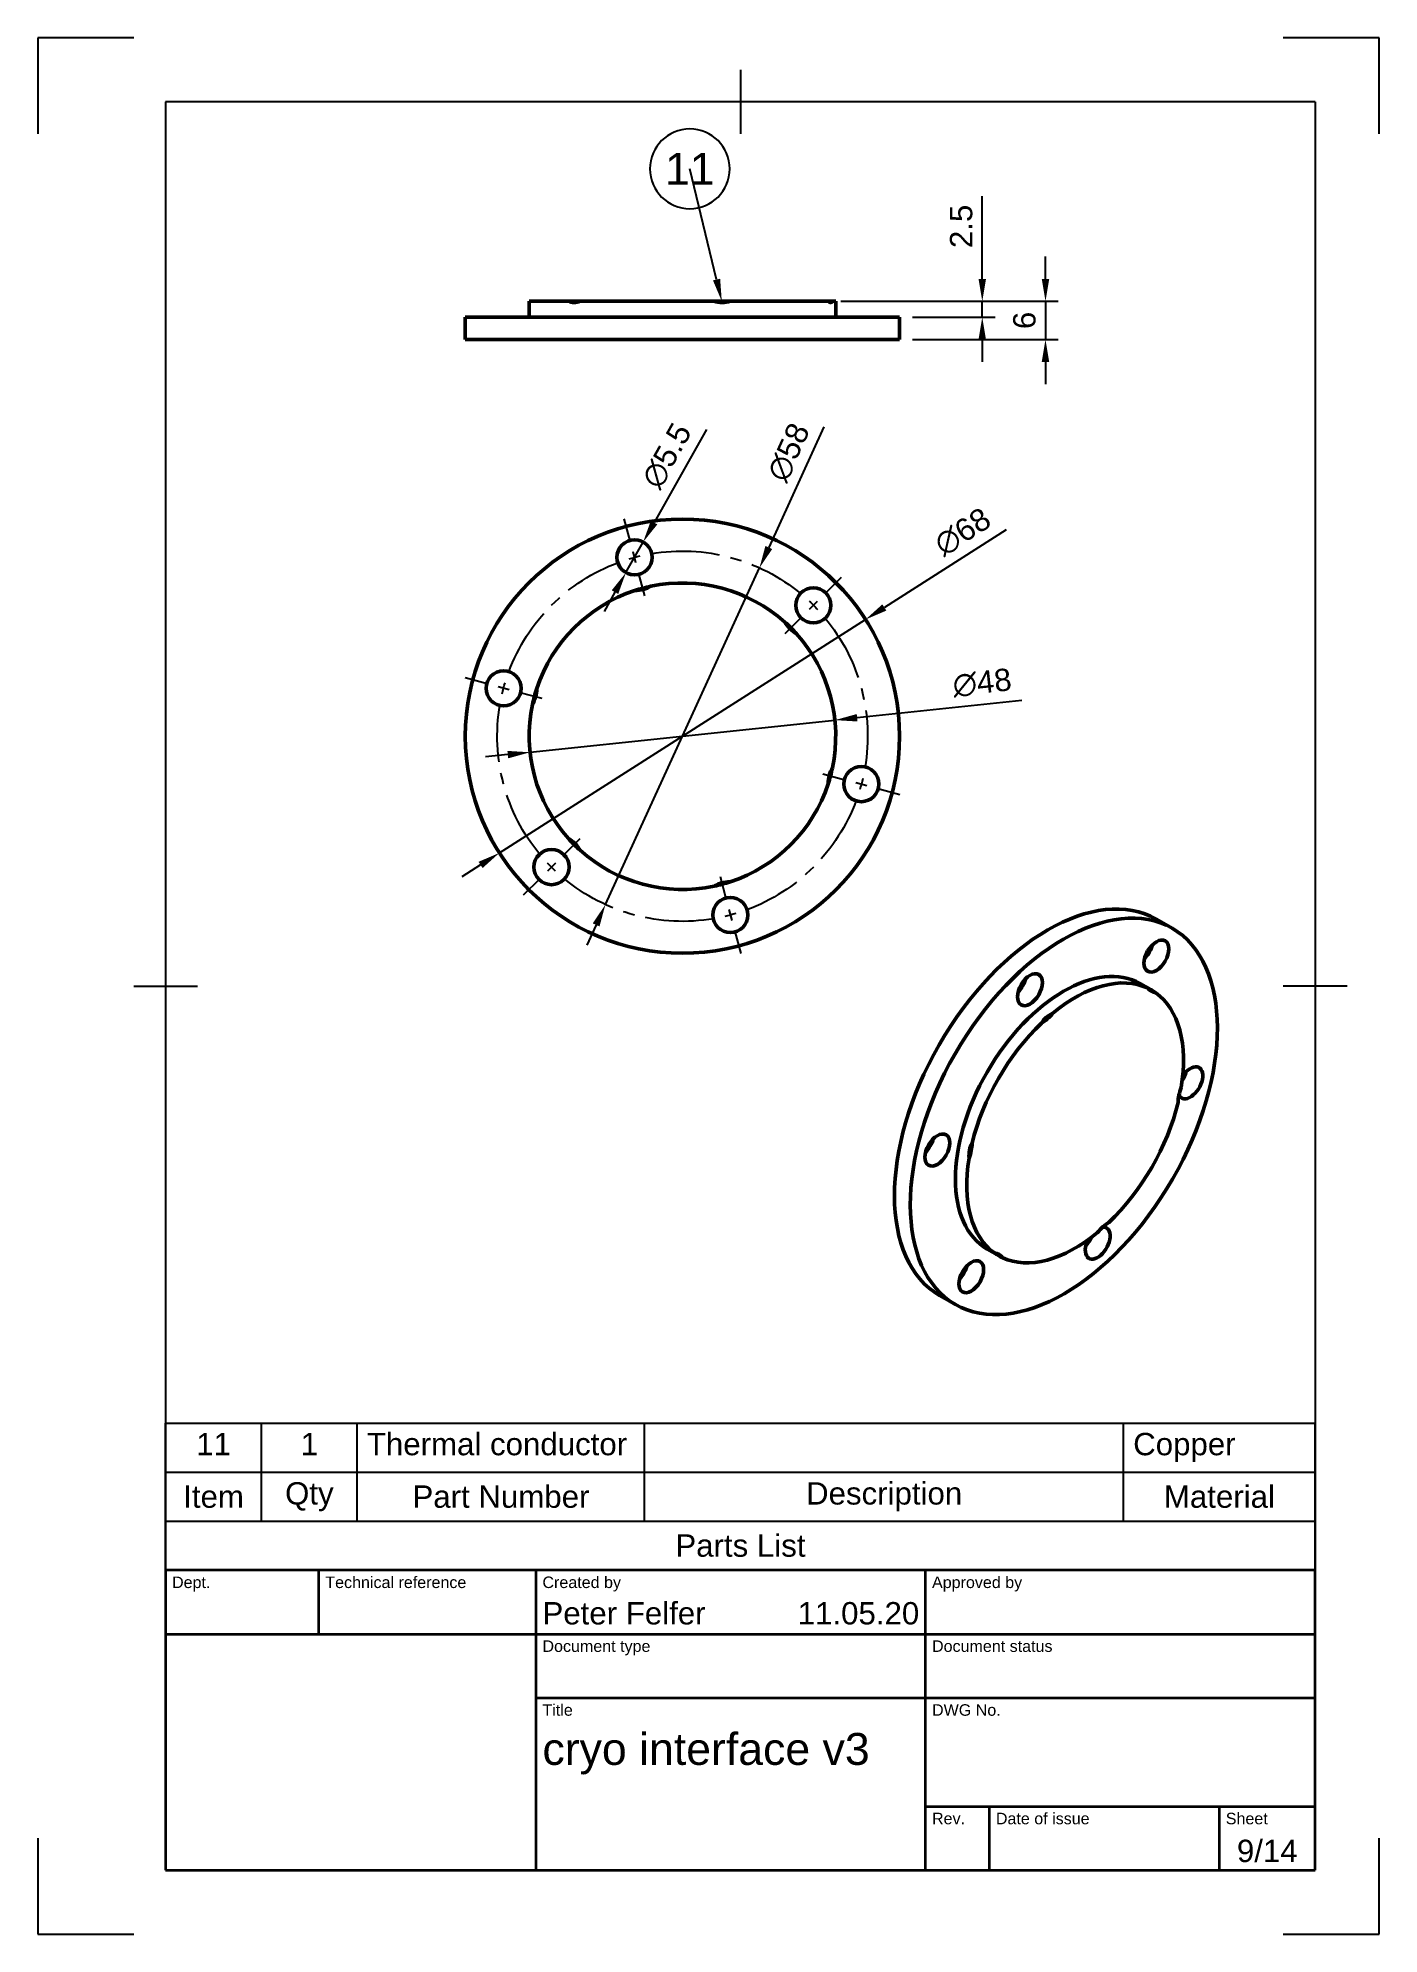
# Model space of a CAD drawing. Header units: millimetres. Extents: x 0 to 210, y 0 to 297.
import ezdxf
from ezdxf import colors
from ezdxf.entities.mleader import LeaderData, LeaderLine
from ezdxf.enums import TextEntityAlignment as Align
from ezdxf.math import Vec2, Vec3

# ---------------------------------------------------------------- set-up
doc = ezdxf.new("R2010")
doc.units = ezdxf.units.MM
doc.header["$LTSCALE"] = 0.75
doc.linetypes.add('CENTER2', pattern=[28.575, 19.05, -3.175, 3.175, -3.175])
for name, color, linetype, lineweight in [('Balloons', 7, 'Continuous', 25), ('Border', 7, 'Continuous', 25), ('FD_Dimensions', 7, 'Continuous', 25), ('Parts Lists', 7, 'Continuous', 25), ('Smart Centers', 7, 'CENTER2', 25), ('TitleBlock', 7, 'Continuous', 35), ('Visible', 7, 'Continuous', 50)]:
    doc.layers.add(name, color=color, linetype=linetype, lineweight=lineweight)
doc.styles.add('FusionTitle', font='')
doc.styles.get("Standard").update_dxf_attribs({"font": 'arial.ttf'})
doc.styles.get('FusionTitle').set_extended_font_data('Arial Unicode MS')
doc.dimstyles.new('Dim-ISO-25', dxfattribs={"dimtxt": 3.5, "dimasz": 3.5, "dimexe": 2, "dimexo": 2, "dimgap": 1.5, "dimtad": 1, "dimzin": 12, "dimdsep": 46, "dimtxsty": 'Standard', "dimcen": 0, "dimazin": 3, "dimtp": 0.1, "dimtm": 0.1, "dimtfac": 0.714, "dimtmove": 0, "dimatfit": 3, "dimfxl": 1, "dimtzin": 12, "dimarcsym": 0})

# ---------------------------------------------------------------- blocks, each defined once
blk = doc.blocks.new('ISO_TITLEBLOCK')
at = {"layer": 'TitleBlock'}
for p, q in [((0, 47), (-180, 47)), ((-180, 47), (-180, 0)), ((-156, 37), (-156, 47)), ((-122, 0), (-122, 47)), ((-61, 0), (-61, 47)), ((0, 0), (0, 47)), ((-180, 37), (0, 37)), ((-122, 27), (0, 27)), ((-61, 10), (0, 10)), ((-51, 0), (-51, 10)), ((-15, 0), (-15, 10)), ((-180, 0), (0, 0))]:
    blk.add_line(p, q, dxfattribs=at)
at = {"layer": 'TitleBlock', "style": 'FusionTitle'}
for s, p in [('Dept.', (-179, 46)), ('Technical reference', (-155, 46)), ('Created by', (-121, 46)), ('Approved by', (-60, 46)), ('Document type', (-121, 36)), ('Document status', (-60, 36)), ('Title', (-121, 26)), ('DWG No.', (-60, 26)), ('Rev.', (-60, 9)), ('Date of issue', (-50, 9)), ('Sheet', (-14, 9))]:
    blk.add_text(s, height=1.8, dxfattribs=at).set_placement(p, align=Align.TOP_LEFT)
for tag, p, height in [('DEPT', (-179, 38.5), 3.5), ('TECHNICAL_REFERENCE', (-155, 38.5), 3.5), ('CREATED_BY', (-121, 38.5), 3.5), ('APPROVED_BY', (-60, 38.5), 3.5), ('DOCUMENT_TYPE', (-121, 28.5), 3.5), ('DOCUMENT_STATUS', (-60, 28.5), 3.5), ('TITLE_1', (-121, 16.5), 5), ('TITLE_2', (-121, 9), 5), ('TITLE_3', (-121, 1.5), 5), ('DATE_OF_ISSUE', (-50, 1.5), 3.5)]:
    blk.add_attdef(tag, p, '', height=height, dxfattribs=at)
for tag, p in [('CREATED_DATE', (-62, 38.5)), ('APPROVED_DATE', (-1, 38.5))]:
    blk.add_attdef(tag, text='', height=3.5, dxfattribs=at).set_placement(p, align=Align.RIGHT)
for tag, height, p in [('DRAWING_NUMBER', 5, (-30.5, 16.6)), ('REV', 3.5, (-56, 3.1)), ('SHEET', 3.5, (-7.5, 3.1))]:
    blk.add_attdef(tag, text='', height=height, dxfattribs=at).set_placement(p, align=Align.MIDDLE)
blk = doc.blocks.new('ISO_A4(P)_SHEET')
at = {"layer": 'Border'}
for p, q in [((15, 297), (0, 297)), ((0, 297), (0, 282)), ((210, 297), (195, 297)), ((210, 282), (210, 297)), ((110, 292), (110, 282)), ((200, 287), (20, 287)), ((20, 287), (20, 10)), ((200, 287), (200, 10)), ((15, 148.5), (25, 148.5)), ((205, 148.5), (195, 148.5)), ((0, 15), (0, 0)), ((210, 0), (210, 15)), ((20, 10), (200, 10)), ((0, 0), (15, 0)), ((195, 0), (210, 0))]:
    blk.add_line(p, q, dxfattribs=at)
blk = doc.blocks.new('*T6')
at = {"layer": 'Parts Lists', "color": 0, "linetype": 'ByBlock', "lineweight": -2, "transparency": 16777216}
for p, q in [((0, 23), (180, 23)), ((0, 0), (0, 23)), ((15, 7.666667), (15, 23)), ((30, 7.666667), (30, 23)), ((75, 7.666667), (75, 23)), ((150, 7.666667), (150, 23)), ((180, 0), (180, 23)), ((0, 15.333333), (180, 15.333333)), ((0, 7.666667), (180, 7.666667)), ((0, 0), (180, 0))]:
    blk.add_line(p, q, dxfattribs=at)
at = {"layer": 'Parts Lists', "color": 0, "transparency": 16777216, "char_height": 3.5}
for s, insert, width, attachment_point in [('11', (7.5, 21.5), 12, 2), ('1', (22.5, 21.5), 12, 2), ('Thermal conductor', (31.5, 21.5), 42, 1), ('Copper', (151.5, 21.5), 27, 1), ('Item', (7.5, 11.5), 12, 5), ('Qty', (22.5, 11.5), 12, 5), ('Part Number', (52.5, 11.5), 42, 5), ('Description', (112.5, 11.5), 72, 5), ('Material', (165, 11.5), 27, 5), ('Parts List', (90, 3.833333), 177, 5)]:
    blk.add_mtext(s, dxfattribs=dict(at, insert=insert, width=width, attachment_point=attachment_point))
blk = doc.blocks.new('*D22')
at = {"layer": 'Defpoints', "color": 0, "transparency": 16777216}
for p in [(129.588404, 205.909978), (72.25634, 169.344497)]:
    blk.add_point(p, dxfattribs=at)
at = {"layer": 'FD_Dimensions', "lineweight": -2, "transparency": 16777216}
for p, q in [((151.61164, 219.956049), (132.53932, 207.792025)), ((72.25634, 169.344497), (129.588404, 205.909978)), ((69.305425, 167.46245), (66.35451, 165.580403))]:
    blk.add_line(p, q, dxfattribs=at)
at = {"layer": 'FD_Dimensions', "transparency": 16777216}
for points in [[(132.225645, 208.283844), (132.852994, 207.300206), (129.588404, 205.909978)], [(68.991751, 167.954269), (69.6191, 166.970631), (72.25634, 169.344497)]]:
    blk.add_solid(points, dxfattribs=at)
at = {"layer": 'FD_Dimensions', "color": 0, "transparency": 16777216, "insert": (144.804956, 219.62958), "char_height": 3.5, "attachment_point": 5, "rotation": 32.5290883}
blk.add_mtext('∅68', dxfattribs=at)
blk = doc.blocks.new('*D23')
at = {"layer": 'Defpoints', "color": 0, "transparency": 16777216}
for p in [(124.789836, 190.146001), (77.054908, 185.108475)]:
    blk.add_point(p, dxfattribs=at)
at = {"layer": 'FD_Dimensions', "lineweight": -2, "transparency": 16777216}
for p, q in [((154.082793, 193.237323), (128.270508, 190.51332)), ((77.054908, 185.108475), (124.789836, 190.146001)), ((73.574237, 184.741155), (70.093565, 184.373835))]:
    blk.add_line(p, q, dxfattribs=at)
at = {"layer": 'FD_Dimensions', "transparency": 16777216}
for points in [[(128.209288, 191.093432), (128.331728, 189.933208), (124.789836, 190.146001)], [(73.513017, 185.321267), (73.635457, 184.161043), (77.054908, 185.108475)]]:
    blk.add_solid(points, dxfattribs=at)
at = {"layer": 'FD_Dimensions', "color": 0, "transparency": 16777216, "insert": (147.845823, 195.982815), "char_height": 3.5, "attachment_point": 5, "rotation": 6.02416889}
blk.add_mtext('∅48', dxfattribs=at)
blk = doc.blocks.new('*U9')
at = {"layer": 'Smart Centers', "color": 0, "ltscale": 0.75, "transparency": 16777216}
for p, q in [((-8.199104, 30.599474), (-9.123371, 34.048885)), ((-5.888133, 21.974813), (-6.8124, 25.424224))]:
    blk.add_line(p, q, dxfattribs=at)
at = {"layer": 'Smart Centers', "color": 0, "linetype": 'Continuous', "ltscale": 0.75, "transparency": 16777216}
blk.add_line((-7.274635, 27.149307), (-7.73687, 28.874391), dxfattribs=at)
at = {"layer": 'Smart Centers', "color": 0, "linetype": 'Continuous', "ltscale": 0.75, "transparency": 16777216, "extrusion": (0, 0, -1)}
blk.add_arc((0, 0), 29, 73.235677, 76.764323, dxfattribs=at)
blk = doc.blocks.new('*U10')
at = {"layer": 'Smart Centers', "color": 0, "ltscale": 0.75, "transparency": 16777216}
for p, q in [((22.400369, 22.400369), (24.925514, 24.925514)), ((16.086679, 16.086679), (18.611824, 18.611824))]:
    blk.add_line(p, q, dxfattribs=at)
at = {"layer": 'Smart Centers', "color": 0, "linetype": 'Continuous', "ltscale": 0.75, "transparency": 16777216}
blk.add_line((19.874672, 19.874672), (21.137521, 21.137521), dxfattribs=at)
at = {"layer": 'Smart Centers', "color": 0, "linetype": 'Continuous', "ltscale": 0.75, "transparency": 16777216, "extrusion": (0, 0, -1)}
blk.add_arc((0, 0), 29, 133.235677, 136.764323, dxfattribs=at)
blk = doc.blocks.new('*U11')
at = {"layer": 'Smart Centers', "color": 0, "ltscale": 0.75, "transparency": 16777216}
for p, q in [((5.888133, -21.974813), (6.8124, -25.424224)), ((8.199104, -30.599474), (9.123371, -34.048885))]:
    blk.add_line(p, q, dxfattribs=at)
at = {"layer": 'Smart Centers', "color": 0, "linetype": 'Continuous', "ltscale": 0.75, "transparency": 16777216}
blk.add_line((7.274635, -27.149307), (7.73687, -28.874391), dxfattribs=at)
at = {"layer": 'Smart Centers', "color": 0, "linetype": 'Continuous', "ltscale": 0.75, "transparency": 16777216, "extrusion": (0, 0, -1)}
blk.add_arc((0, 0), 29, 253.235677, 256.764323, dxfattribs=at)
blk = doc.blocks.new('*U12')
at = {"layer": 'Smart Centers', "color": 0, "ltscale": 0.75, "transparency": 16777216}
for p, q in [((-30.599474, 8.199104), (-34.048885, 9.123371)), ((-21.974813, 5.888133), (-25.424224, 6.8124))]:
    blk.add_line(p, q, dxfattribs=at)
at = {"layer": 'Smart Centers', "color": 0, "linetype": 'Continuous', "ltscale": 0.75, "transparency": 16777216}
blk.add_line((-27.149307, 7.274635), (-28.874391, 7.73687), dxfattribs=at)
at = {"layer": 'Smart Centers', "color": 0, "linetype": 'Continuous', "ltscale": 0.75, "transparency": 16777216, "extrusion": (0, 0, -1)}
blk.add_arc((0, 0), 29, 13.235677, 16.764323, dxfattribs=at)
blk = doc.blocks.new('*U13')
at = {"layer": 'Smart Centers', "color": 0, "ltscale": 0.75, "transparency": 16777216}
for p, q in [((21.974813, -5.888133), (25.424224, -6.8124)), ((30.599474, -8.199104), (34.048885, -9.123371))]:
    blk.add_line(p, q, dxfattribs=at)
at = {"layer": 'Smart Centers', "color": 0, "linetype": 'Continuous', "ltscale": 0.75, "transparency": 16777216}
blk.add_line((27.149307, -7.274635), (28.874391, -7.73687), dxfattribs=at)
at = {"layer": 'Smart Centers', "color": 0, "linetype": 'Continuous', "ltscale": 0.75, "transparency": 16777216, "extrusion": (0, 0, -1)}
blk.add_arc((0, 0), 29, 193.235677, 196.764323, dxfattribs=at)
blk = doc.blocks.new('*U14')
at = {"layer": 'Smart Centers', "color": 0, "ltscale": 0.75, "transparency": 16777216}
for p, q in [((-16.086679, -16.086679), (-18.611824, -18.611824)), ((-22.400369, -22.400369), (-24.925514, -24.925514))]:
    blk.add_line(p, q, dxfattribs=at)
at = {"layer": 'Smart Centers', "color": 0, "linetype": 'Continuous', "ltscale": 0.75, "transparency": 16777216}
blk.add_line((-19.874672, -19.874672), (-21.137521, -21.137521), dxfattribs=at)
at = {"layer": 'Smart Centers', "color": 0, "linetype": 'Continuous', "ltscale": 0.75, "transparency": 16777216, "extrusion": (0, 0, -1)}
blk.add_arc((0, 0), 29, 313.235677, 316.764323, dxfattribs=at)
blk = doc.blocks.new('*U15')
at = {"layer": 'Smart Centers', "color": 0, "ltscale": 0.75, "transparency": 16777216, "extrusion": (0, 0, -1)}
for start, end in [(80.2946, 129.7054), (20.2946, 69.7054), (140.2946, 189.7054), (320.2946, 9.7054), (200.2946, 249.7054), (260.2946, 309.7054)]:
    blk.add_arc((0, 0), 29, start, end, dxfattribs=at)
at = {"layer": 'Smart Centers', "color": 0, "ltscale": 0.75, "transparency": 16777216}
for name in ['*U9', '*U10', '*U12', '*U13', '*U14', '*U11']:
    blk.add_blockref(name, (0, 0), dxfattribs=at)
blk = doc.blocks.new('*D24')
at = {"layer": 'Defpoints', "color": 0, "transparency": 16777216}
for p in [(112.985503, 213.999209), (88.859242, 161.255266)]:
    blk.add_point(p, dxfattribs=at)
at = {"layer": 'FD_Dimensions', "lineweight": -2, "transparency": 16777216}
for p, q in [((123.082037, 236.071878), (114.441398, 217.182033)), ((88.859242, 161.255266), (112.985503, 213.999209)), ((87.403347, 158.072442), (85.947451, 154.889618))]:
    blk.add_line(p, q, dxfattribs=at)
at = {"layer": 'FD_Dimensions', "transparency": 16777216}
for points in [[(113.910927, 217.424682), (114.971869, 216.939384), (112.985503, 213.999209)], [(86.872876, 158.315091), (87.933817, 157.829793), (88.859242, 161.255266)]]:
    blk.add_solid(points, dxfattribs=at)
at = {"layer": 'FD_Dimensions', "color": 0, "transparency": 16777216, "insert": (117.54368, 232.101471), "char_height": 3.5, "attachment_point": 5, "rotation": 65.41957511}
blk.add_mtext('∅58', dxfattribs=at)
blk = doc.blocks.new('*D25')
at = {"layer": 'Defpoints', "color": 0, "transparency": 16777216}
for p in [(94.763957, 218.036415), (92.069283, 213.241758)]:
    blk.add_point(p, dxfattribs=at)
at = {"layer": 'FD_Dimensions', "lineweight": -2, "transparency": 16777216}
for p, q in [((104.663867, 235.651412), (96.478749, 221.08756)), ((92.069283, 213.241758), (94.763957, 218.036415)), ((90.354491, 210.190613), (88.639698, 207.139468))]:
    blk.add_line(p, q, dxfattribs=at)
at = {"layer": 'FD_Dimensions', "transparency": 16777216}
for points in [[(95.970225, 221.373359), (96.987274, 220.801762), (94.763957, 218.036415)], [(89.845967, 210.476412), (90.863015, 209.904814), (92.069283, 213.241758)]]:
    blk.add_solid(points, dxfattribs=at)
at = {"layer": 'FD_Dimensions', "color": 0, "transparency": 16777216, "insert": (98.477906, 231.553454), "char_height": 3.5, "attachment_point": 5, "rotation": 60.66330763}
blk.add_mtext('∅5.5', dxfattribs=at)
blk = doc.blocks.new('*D26')
at = {"layer": 'Defpoints', "color": 0, "transparency": 16777216}
for p in [(123.734448, 255.750263), (134.922372, 249.750263), (157.766398, 249.750263)]:
    blk.add_point(p, dxfattribs=at)
at = {"layer": 'FD_Dimensions', "lineweight": -2, "transparency": 16777216}
for p, q in [((157.766398, 259.250263), (157.766398, 262.750263)), ((125.734448, 255.750263), (159.766398, 255.750263)), ((157.766398, 255.750263), (157.766398, 249.750263)), ((136.922372, 249.750263), (159.766398, 249.750263)), ((157.766398, 246.250263), (157.766398, 242.750263))]:
    blk.add_line(p, q, dxfattribs=at)
at = {"layer": 'FD_Dimensions', "transparency": 16777216}
for points in [[(157.183064, 259.250263), (158.349731, 259.250263), (157.766398, 255.750263)], [(157.183064, 246.250263), (158.349731, 246.250263), (157.766398, 249.750263)]]:
    blk.add_solid(points, dxfattribs=at)
at = {"layer": 'FD_Dimensions', "color": 0, "transparency": 16777216, "insert": (154.479392, 252.750263), "char_height": 3.5, "attachment_point": 5, "rotation": 90}
blk.add_mtext('6', dxfattribs=at)
blk = doc.blocks.new('*D27')
at = {"layer": 'Defpoints', "color": 0, "transparency": 16777216}
for p in [(123.734448, 255.750263), (147.866903, 255.750263), (134.922372, 253.250263)]:
    blk.add_point(p, dxfattribs=at)
at = {"layer": 'FD_Dimensions', "lineweight": -2, "transparency": 16777216}
for p, q in [((147.866903, 259.250263), (147.866903, 272.208312)), ((125.734448, 255.750263), (149.866903, 255.750263)), ((147.866903, 253.250263), (147.866903, 255.750263)), ((136.922372, 253.250263), (149.866903, 253.250263)), ((147.866903, 249.750263), (147.866903, 246.250263))]:
    blk.add_line(p, q, dxfattribs=at)
at = {"layer": 'FD_Dimensions', "transparency": 16777216}
for points in [[(147.283569, 259.250263), (148.450236, 259.250263), (147.866903, 255.750263)], [(147.283569, 249.750263), (148.450236, 249.750263), (147.866903, 253.250263)]]:
    blk.add_solid(points, dxfattribs=at)
at = {"layer": 'FD_Dimensions', "color": 0, "transparency": 16777216, "insert": (144.579897, 267.479288), "char_height": 3.5, "attachment_point": 5, "rotation": 90}
blk.add_mtext('2.5', dxfattribs=at)
blk = doc.blocks.new('*B21')
at = {"transparency": 16777216}
for start, end in [(90, 270), (270, 90)]:
    blk.add_arc((0, 0), 6.25, start, end, dxfattribs=at)
at = {"transparency": 16777216, "insert": (0, 0), "char_height": 5, "attachment_point": 5}
blk.add_mtext('11', dxfattribs=at)

msp = doc.modelspace()

# ---------------------------------------------------------------- linework, layer by layer
at = {"layer": 'Visible'}
for p, q in [((76.922, 255.75), (83.058, 255.75)), ((76.922, 255.75), (76.922, 253.25)), ((83.058, 255.75), (84.895, 255.75)), ((84.895, 255.75), (105.87, 255.75)), ((105.87, 255.75), (108.38, 255.75)), ((108.38, 255.75), (123.734, 255.75)), ((123.734, 255.75), (124.407, 255.75)), ((124.407, 255.75), (124.922, 255.75)), ((124.922, 255.75), (124.922, 253.25)), ((66.922, 253.25), (134.922, 253.25)), ((66.922, 253.25), (66.922, 249.75)), ((134.922, 253.25), (134.922, 249.75)), ((66.922, 249.75), (134.922, 249.75))]:
    msp.add_line(p, q, dxfattribs=at)
at = {"layer": 'Visible', "extrusion": (2.1e-13, -0.817547, -0.575862)}
for p, q in [((177.603, 157.541), (175.128, 158.966)), ((174.239, 147.938), (172.613, 148.875)), ((150.286, 106.342), (148.659, 107.279)), ((143.669, 98.613), (141.194, 100.038))]:
    msp.add_line(p, q, dxfattribs=at)
at = {"layer": 'Visible', "extrusion": (0, 0, -1)}
for centre, radius in [((-100.922, 187.627), 34), ((-93.417, 215.639), 2.75), ((-121.428, 208.133), 2.75), ((-72.911, 195.133), 2.75), ((-128.934, 180.121), 2.75), ((-80.416, 167.121), 2.75), ((-108.428, 159.615), 2.75)]:
    msp.add_circle(centre, radius, dxfattribs=at)
at = {"layer": 'Visible'}
for centre, radius, start, end in [((107.125, 259.585), 4.035, 251.88413, 288.11587), ((100.922, 187.627), 24, 101.89768, 108.10232), ((100.922, 187.627), 24, 41.89768, 48.10232), ((100.922, 187.627), 24, 161.89768, 168.10232), ((100.922, 187.627), 24, 341.89768, 348.10232), ((100.922, 187.627), 24, 221.89768, 228.10232), ((100.922, 187.627), 24, 281.89768, 288.10232), ((170.502, 141.12), 7.775, 54.3306, 65.41411)]:
    msp.add_arc(centre, radius, start, end, dxfattribs=at)
at = {"layer": 'Visible', "extrusion": (0, 0, -1)}
for centre, radius, start, end in [((-93.417, 215.639), 5.2, 240.53545, 269.46455), ((-100.922, 187.627), 24, 78.10232, 131.89768), ((-100.922, 187.627), 24, 18.10232, 71.89768), ((-121.428, 208.133), 5.2, 300.53545, 329.46455), ((-100.922, 187.627), 24, 138.10232, 191.89768), ((-72.911, 195.133), 5.2, 180.53545, 209.46455), ((-100.922, 187.627), 24, 318.10232, 11.89768), ((-128.934, 180.121), 5.2, 0.53545, 29.46455), ((-100.922, 187.627), 24, 198.10232, 251.89768), ((-80.416, 167.121), 5.2, 120.53545, 149.46455), ((-100.922, 187.627), 24, 258.10232, 311.89768), ((-108.428, 159.615), 5.2, 60.53545, 89.46455)]:
    msp.add_arc(centre, radius, start, end, dxfattribs=at)
at = {"layer": 'Visible', "extrusion": (-2e-16, -1e-16, -1)}
msp.add_arc((-154.187, 112.793), 7.539, 294.41203, 305.84326, dxfattribs=at)
msp.add_ellipse((158.161, 129.502), major_axis=(16.967, 29.464), ratio=0.5780931, start_param=3.1415927, end_param=6.2831853, dxfattribs=at)
at = {"layer": 'Visible', "extrusion": (-5e-16, 0, -1)}
msp.add_ellipse((160.636, 128.077), major_axis=(16.967, 29.464), ratio=0.5780931, start_param=-1.5707963, end_param=4.712389, dxfattribs=at)
at = {"layer": 'Visible', "extrusion": (0, -1e-16, -1)}
for centre, start_param, end_param in [((175.136, 153.192), 4.712389, 10.9955743), ((155.329, 147.922), -1.5707963, 4.712389), ((140.829, 122.807), 4.712389, 10.9955743), ((165.943, 108.232), -0.3704115, 4.5905753), ((146.136, 102.962), 4.712389, 10.9955743)]:
    msp.add_ellipse(centre, major_axis=(1.372, 2.383), ratio=0.5780931, start_param=start_param, end_param=end_param, dxfattribs=at)
at = {"layer": 'Visible'}
for centre, start_param, end_param in [((172.661, 154.617), 4.2572931, 5.1674849), ((152.854, 149.347), 4.2572931, 5.1674849), ((177.968, 134.772), 4.5929124, 5.1674849), ((138.354, 124.232), 4.2572931, 5.1674849), ((163.468, 109.657), 4.2572931, 4.8382666), ((143.661, 104.387), 4.2572931, 5.1674849)]:
    msp.add_ellipse(centre, major_axis=(1.372, 2.383), ratio=0.5780931, start_param=start_param, end_param=end_param, dxfattribs=at)
at = {"layer": 'Visible', "extrusion": (-3e-16, 0, -1)}
msp.add_ellipse((160.636, 128.077), major_axis=(11.977, 20.798), ratio=0.5780931, start_param=3.1415927, end_param=6.2831853, dxfattribs=at)
at = {"layer": 'Visible', "extrusion": (-1e-16, -1e-16, -1)}
for start_param, end_param in [(-0.9911182, -0.0522119), (0.0560794, 0.9949856), (4.2448696, 5.1837758), (1.1032769, 2.0421832), (3.197672, 4.1365783), (2.1504745, 3.0893807)]:
    msp.add_ellipse((162.404, 127.059), major_axis=(11.977, 20.798), ratio=0.5780931, start_param=start_param, end_param=end_param, dxfattribs=at)
at = {"layer": 'Visible', "extrusion": (-1e-16, 0, -1)}
for centre, start_param, end_param in [((176.904, 152.174), 2.8910724, 3.3959803), ((157.096, 146.904), 1.8438749, 2.3487828), ((182.211, 132.329), 3.93827, 4.4431779), ((147.904, 101.944), -0.2505202, 0.2543877)]:
    msp.add_ellipse(centre, major_axis=(2.595, 4.506), ratio=0.5780931, start_param=start_param, end_param=end_param, dxfattribs=at)
at = {"layer": 'Visible', "extrusion": (-5e-16, -1e-16, -1)}
msp.add_ellipse((180.443, 133.347), major_axis=(1.372, 2.383), ratio=0.5780931, start_param=-1.440806, end_param=3.5120041, dxfattribs=at)
at = {"layer": 'Visible', "extrusion": (-2e-16, 0, -1)}
msp.add_ellipse((142.596, 121.789), major_axis=(2.595, 4.506), ratio=0.5780931, start_param=0.7966773, end_param=1.3015852, dxfattribs=at)
at = {"layer": 'Visible', "extrusion": (-4e-16, 2e-16, -1)}
msp.add_ellipse((167.711, 107.214), major_axis=(2.595, 4.506), ratio=0.5780931, start_param=-1.2977178, end_param=-0.7928099, dxfattribs=at)
at = {"layer": 'Visible'}
for points in [[(83.058, 255.75), (83.326, 255.629), (83.618, 255.55), (84.285, 255.55), (84.596, 255.629), (84.895, 255.75)], [(123.734, 255.75), (123.859, 255.629), (123.983, 255.55), (124.227, 255.55), (124.324, 255.629), (124.407, 255.75)], [(158.905, 144.244), (158.541, 144.065), (158.192, 143.849), (157.548, 143.278), (157.315, 142.979), (157.131, 142.672)], [(146.273, 123.867), (146.099, 123.553), (145.956, 123.201), (145.784, 122.357), (145.77, 121.946), (145.798, 121.541)]]:
    msp.add_open_spline(points, degree=3, knots=[1.61025802, 1.61025802, 1.61025802, 1.61025802, 1.75176358, 1.75176358, 1.89326914, 1.89326914, 1.89326914, 1.89326914], dxfattribs=at)

# ---------------------------------------------------------------- block references
msp.add_blockref('*T6', (20, 57))
at = {"layer": 'Border'}
msp.add_blockref('ISO_A4(P)_SHEET', (0, 0), dxfattribs=at)
at = {"layer": 'Smart Centers', "ltscale": 0.75}
msp.add_blockref('*U15', (100.922, 187.627), dxfattribs=at)
at = {"layer": 'TitleBlock'}
msp.add_blockref('ISO_TITLEBLOCK', (200, 10), dxfattribs=at).add_auto_attribs({'CREATED_DATE': '11.05.20', 'SHEET': '9/14', 'TITLE_1': 'cryo interface v3', 'CREATED_BY': 'Peter Felfer'})

# ---------------------------------------------------------------- dimensions: what is measured, and where the dimension line sits
at = {"layer": 'FD_Dimensions'}
for base, p1, p2, picture, middle in [((147.867, 255.75), (134.922, 253.25), (123.734, 255.75), '*D27', (144.58, 267.479)), ((157.766, 249.75), (123.734, 255.75), (134.922, 249.75), '*D26', (154.479, 252.75))]:
    dim = msp.add_linear_dim(base=base, p1=p1, p2=p2, angle=90, dimstyle='Dim-ISO-25', override={"dimlfac": 1, "dimclrd": 256, "dimclre": 256}, dxfattribs=at)
    dim.commit()
    dim.dimension.update_dxf_attribs({"geometry": picture, "text_midpoint": middle})
for p1, p2, override, picture, middle in [((88.859, 161.255), (112.986, 213.999), {"dimlfac": 1, "dimclrd": 256, "dimclre": 256}, '*D24', (120.622, 230.693)), ((92.069, 213.242), (94.764, 218.036), {"dimlfac": 1, "dimclrd": 256, "dimclre": 256}, '*D25', (101.429, 229.895)), ((72.256, 169.344), (129.588, 205.91), {"dimlfac": 1, "dimclrd": 256, "dimclre": 256}, '*D22', (146.625, 216.776)), ((77.055, 185.108), (124.79, 190.146), {"dimlfac": 1, "dimse1": 1, "dimclrd": 256, "dimclre": 256}, '*D23', (148.201, 192.617))]:
    dim = msp.add_diameter_dim_2p(p1=p1, p2=p2, dimstyle='Dim-ISO-25', override=override, dxfattribs=at)
    dim.commit()
    dim.dimension.update_dxf_attribs({"geometry": picture, "text_midpoint": middle, "dimtype": 163})

# ---------------------------------------------------------------- leaders
at = {"layer": 'Balloons'}
ml = msp.add_multileader_block('Standard', dxfattribs=at)
ml.set_content('*B21', color=256)
ml.set_leader_properties()
ml.build(insert=Vec2(0, 0))
ml.multileader.update_dxf_attribs({"has_dogleg": 0, "arrow_head_size": 3.5, "block_connection_type": 1})
ctx = ml.context
ctx.base_point, ctx.char_height, ctx.arrow_head_size = Vec3(102.082, 276.5), 3.5, 3.5
ctx.attachment_type = 1
notes = []
notes.append((ctx, [(0, (1, 1, 0), (94.082, 276.5), (1, 0), 8, [(0, [(107.082, 255.75)], 0, [])])]))
ctx.block.insert = Vec3(102.082, 276.5)
for ctx, leaders in notes:
    for number, flags, end, landing, length, lines in leaders:
        leader = LeaderData()
        leader.index, (leader.has_last_leader_line, leader.has_dogleg_vector, leader.attachment_direction) = number, flags
        leader.last_leader_point, leader.dogleg_vector, leader.dogleg_length = Vec3(end), Vec3(landing), length
        for number, points, colour, breaks in lines:
            line = LeaderLine()
            line.index, line.vertices, line.color, line.breaks = number, Vec3.list(points), colors.encode_raw_color(colour), breaks
            leader.lines.append(line)
        ctx.leaders.append(leader)

doc.saveas('drawing.dxf')
